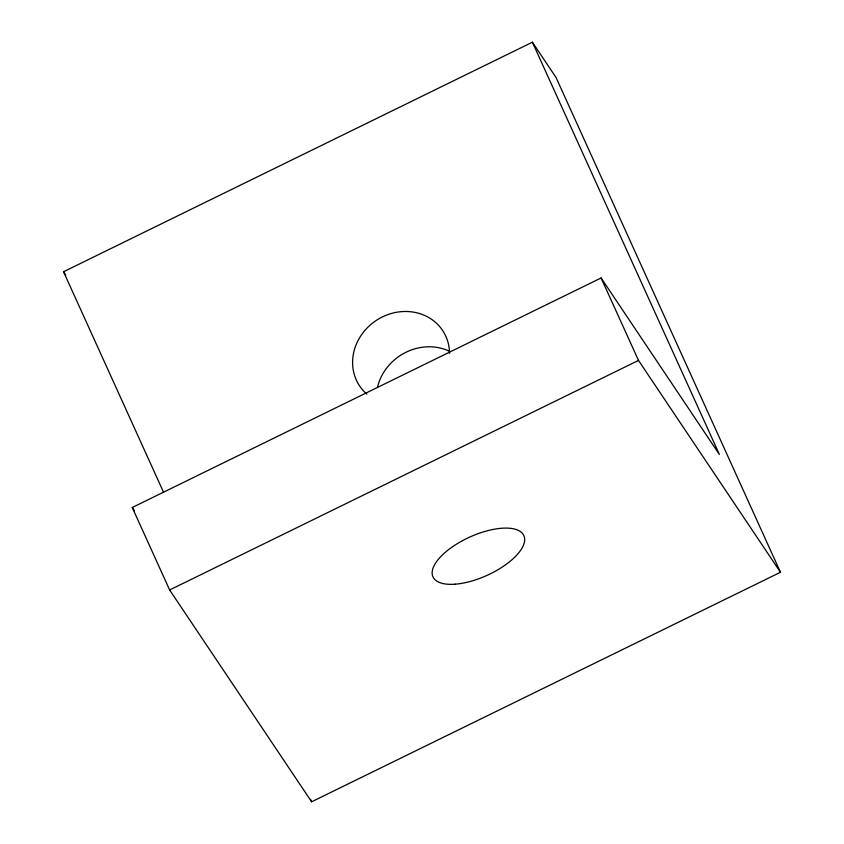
<?xml version="1.0" encoding="UTF-8"?>
<svg xmlns="http://www.w3.org/2000/svg" width="844" height="844" viewBox="0 0 844 844"><rect width="100%" height="100%" fill="white"/><g stroke="black" fill="none" stroke-linecap="round" stroke-linejoin="round"><path stroke-width="1.27" d="M163.567 492.274L63.532 271.747L532.385 42.2L556.048 77.511L780.468 572.253L311.615 801.8L169.644 589.967L132.244 507.508L601.097 277.961L719.404 454.483L532.385 42.2M169.644 589.967L638.497 360.42L780.468 572.253M63.532 271.747L65.684 274.954M132.244 507.508L134.439 510.778M601.097 277.961L638.497 360.42M310.529 799.395L311.615 801.8M366.887 394.159A49.912 45.165 -33.8 0 1 382.205 317.017A49.912 45.165 -33.8 0 1 449.567 353.319M377.468 387.343A49.912 45.165 -33.8 0 1 449.609 351.347M455.148 584.185A49.912 21.016 -24.4 0 0 524.694 539.632A49.912 21.016 -24.4 0 0 455.412 544.834A49.912 21.016 -24.4 0 0 455.148 584.185"/></g></svg>
